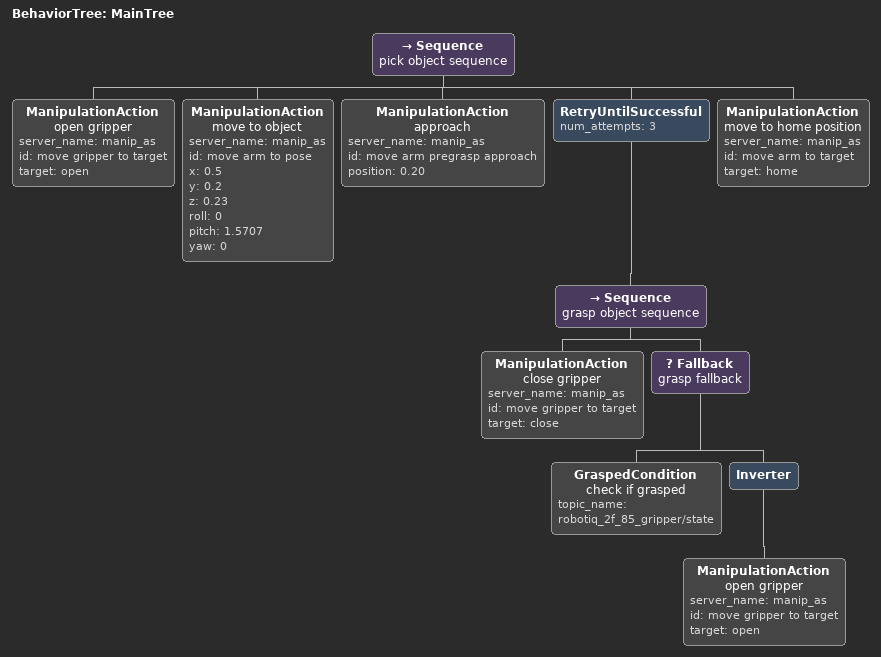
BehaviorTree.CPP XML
<root main_tree_to_execute="MainTree">

    <BehaviorTree ID="MainTree">

        <Sequence name="pick object sequence">
          <ManipulationAction
            name="open gripper"
            server_name="manip_as"
            id="move gripper to target"
            target="open"
          />
          <ManipulationAction
            name="move to object"
            server_name="manip_as"
            id="move arm to pose"
            x="0.5" y="0.2" z="0.23" roll="0" pitch="1.5707" yaw="0"
          />
          <ManipulationAction
            name="approach"
            server_name="manip_as"
            id="move arm pregrasp approach"
            position="0.20"
          />
          <RetryUntilSuccessful num_attempts="3">
            <Sequence name="grasp object sequence">
              <ManipulationAction
                name="close gripper"
                server_name="manip_as"
                id="move gripper to target"
                target="close"
              />
              <Fallback name="grasp fallback">
                <GraspedCondition
                    name="check if grasped"
                    topic_name="robotiq_2f_85_gripper/state"
                />
                <Inverter>
                  <ManipulationAction
                    name="open gripper"
                    server_name="manip_as"
                    id="move gripper to target"
                    target="open"
                  />
                </Inverter>
              </Fallback>
            </Sequence>
          </RetryUntilSuccessful>
          <ManipulationAction
              name="move to home position"
              server_name="manip_as"
              id="move arm to target"
              target="home"
          />
        </Sequence>

    </BehaviorTree>

  </root>
